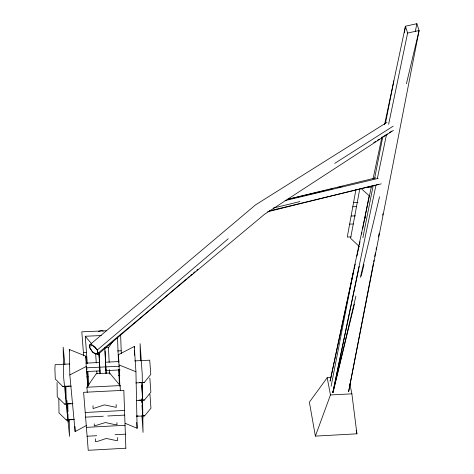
<?xml version="1.0" encoding="UTF-8"?>
<svg xmlns="http://www.w3.org/2000/svg" width="474" height="474" viewBox="0 0 474 474"><rect width="100%" height="100%" fill="white"/><g stroke="black" fill="none" stroke-linecap="round" stroke-linejoin="round"><path stroke-width="0.71" d="M58.817 398.782L59.007 412.955L66.224 419.964L74.252 419.543M57.064 382.589L57.241 396.868L64.6 404.103L72.966 403.676M404.34 32.789L405.448 26.218L416.865 23.7L419.093 30.52L348.633 391.643L373.435 263.064M355.938 189.541L347.276 237.047L350.926 236.917M359.766 188.978L350.606 238.333L359.233 246.409M373.719 261.612L373.998 260.155M374.697 256.523L375.402 252.891M376.101 249.259L376.38 247.807M378.483 236.911L379.188 233.279M382.69 215.119L382.974 213.661M331.107 386.316L353.13 273.095M361.638 234.091L361.923 232.645M362.634 229.025L369.139 195.703L361.105 188.486M362.888 237.741L373.21 185.429M374.644 178.165L382.666 137.484M385.392 123.678L393.841 80.811M415.277 31.675L416.865 23.7M375.959 185.221L332.855 392.472L359.215 266.412M377.316 178.704L386.511 134.498M388.621 124.354L407.61 33.05L405.448 26.218L384.538 124.727M371.474 186.3L330.111 381.143L353.823 270.613M373.008 179.054L381.926 137.045M354.131 269.167L355.216 264.113M356.922 256.161L359.091 246.047M359.399 244.602L360.021 241.716M364.98 218.597L365.288 217.151M355.921 296.072L332.979 392.502L354.392 304.136M360.37 277.361L379.544 196.757M406.425 83.774L419.093 30.52L407.61 33.05M361.176 276.117L363.961 264.622M349.83 383.822L351.88 393.841L356.916 433.817L315.376 436.116L330.473 394.937L327.184 377.719L330.834 377.541M87.293 392.354L86.902 387.24L96.305 373.648L109.654 373.008L120.135 385.593L120.337 390.772M109.18 362.349L108.451 347.673L112.925 341.25M327.184 377.719L309.38 402.153L315.376 436.116M135.813 382.921L144.226 382.506L150.785 374.401L149.725 360.187L134.717 360.892M136.376 400.447L144.44 400.032L150.874 392.164L149.837 378.062M136.708 416.267L144.635 415.852L150.957 408.191L149.932 394.19M97.763 354.617L97.342 349.984L92.128 345.09L89.379 346.725L92.851 352.591L97.763 354.617L186.608 278.836M187.734 277.877L189.422 276.443M190.542 275.483L192.231 274.043M193.356 273.083L195.045 271.643M196.728 270.204L197.854 269.244M97.342 349.984L228.249 238.748M393.42 130.374L264.533 214.272L97.763 353.45L95.588 353.859L92.27 351.584L89.74 347.952L89.468 345.072L255.539 204.875L386.932 122.369M373.773 142.674L375.633 141.477M377.5 140.28L379.366 139.083M381.854 137.49L387.448 133.905M389.314 132.708L391.802 131.114M334.709 163.394L393.177 126.173M86.452 363.505L85.913 356.187L69.299 349.468L69.826 374.928L75.123 431.589L86.647 425.374M118.755 361.982L118.47 354.676L134.29 346.494L135.931 371.74L137.122 428.265L125.219 423.323M69.826 374.928L86.238 366.473L85.913 356.187M98.527 331.527L101.235 330.562L103.332 331.101M267.549 211.789L374.958 185.18M376.392 184.824L378.536 184.291M273.297 208.062L299.894 201.563M287.659 199.287L375.775 177.892M269.309 210.906L381.268 183.853M287.671 199.43L326.497 190.21M327.931 189.873L332.244 188.848M337.998 187.485L342.311 186.46M285.064 200.585L378.199 178.408M89.468 345.072L91.63 344.634L94.972 346.921L97.514 350.576L97.763 353.45M66.224 419.964L69.026 419.709M70.43 419.579L73.926 419.259M64.6 404.103L71.029 403.593M69.631 363.961L55.12 364.642L54.907 369.08L55.28 379.028L62.799 386.517L69.364 386.091M86.404 427.352L125.053 425.291M87.109 436.222L96.672 435.701M115.064 434.705L125.361 434.148M330.473 394.937L351.88 393.841M85.213 412.481L124.532 410.443M85.587 417.15L103.296 416.225M107.722 415.994L124.698 415.106M86.398 371.545L99.967 370.893L100.085 373.785M120.017 369.933L105.992 370.603L104.79 348.117M86.742 376.854L88.211 376.783M118.405 375.319L119.875 375.248M62.799 386.517L71.331 386.097M86.902 387.24L120.135 385.593M85.237 357.248L86.712 357.177M85.972 363.12L99.552 362.486M105.584 362.201L118.879 361.573M86.12 367.836L119.353 366.254M87.281 363.57L85.273 336.256L101.335 335.539M104.807 347.845L108.451 347.673M83.394 352.52L86.304 352.389M117.564 350.944L121.202 350.778M106.597 330.745L81.806 331.841L83.649 355.861M349.634 224.113L353.331 223.989M352.798 206.777L356.448 206.658M351.11 216.026L355.459 215.877M139.243 382.672L144.226 382.506M353.563 202.564L357.965 202.422M365.922 187.343L371.071 187.183M138.852 400.163L144.44 400.032M136.577 415.953L138.047 415.935M143.172 415.87L144.635 415.852M118.47 354.676L119.021 364.921L135.931 371.74M85.273 336.256L91.672 343.905M356.187 430.226L356.916 433.817M64.873 364.547L63.172 347.164L63.688 377.902L69.559 436.358L69.228 419.573M69.299 349.468L69.429 350.938M86.778 367.895L86.943 370.093M87.05 371.557L88.14 386.197M86.238 366.473L87.731 386.399M87.874 371.687L88.851 384.977M141.696 382.577L142.496 394.35M141.619 385.089L142.567 399.043M141.969 398.332L142.715 409.299M141.613 400.02L141.809 402.93M141.957 405.116L142.84 418.222M141.933 415.757L143.041 432.383L142.212 374.105L140.108 343.662L140.387 360.987M95.659 353.414L96.263 362.954M96.779 371.029L96.969 373.968M136.755 422.47L137.122 428.265M98.989 353.112L99.297 358.202M99.38 359.653L99.558 362.563M98.876 352.751L99.967 370.893M116.118 404.565L116.26 407.367L104.428 404.891L93.082 408.564L92.987 405.75M116.924 422.636L117.025 424.722L114.785 424.615L105.441 422.541L94.308 425.93L94.237 423.839M117.582 437.609L117.718 440.37L115.526 440.423L106.36 438.45L97.46 441.413L95.416 441.59L95.315 438.823M109.547 369.684L109.767 374.087M105.317 355.565L105.619 362.219M105.933 369.264L106.123 373.494M105.08 350.92L106.087 373.411M99.504 359.541L99.623 362.497M99.179 353.314L99.291 356.134M99.439 359.659L100.014 373.708M119.021 364.921L119.863 386.298M119.045 369.293L119.679 385.374M117.487 337.038L118.482 362.1M118.773 369.471L119.389 384.953M120.639 335.225L121.308 353.734M74.999 426.481L75.123 431.589M134.29 346.494L134.326 347.957M134.373 350.156L134.486 355.287M67.812 405.246L67.936 411.865M67.978 414.069L68.138 422.156M67 400.66L67.237 413.209M65.904 386.274L66.206 402.93M65.513 385.883L65.732 398.219M125.853 448.214L88.235 450.3L83.608 392.324L123.827 390.315L125.853 448.214"/></g></svg>
